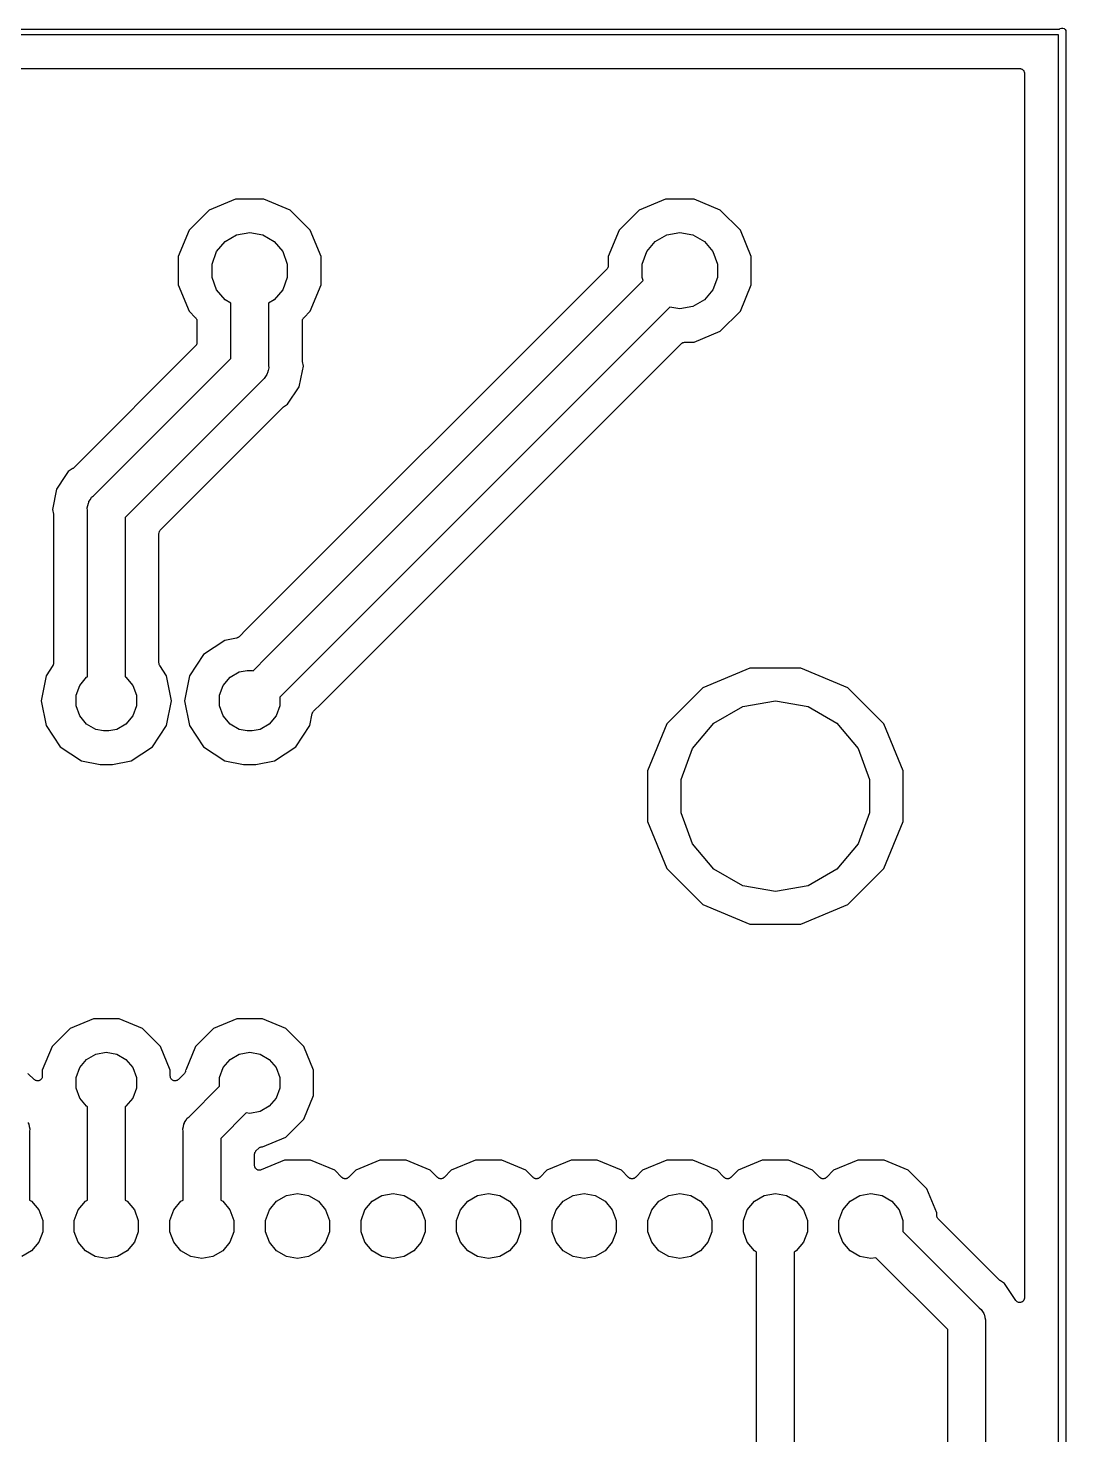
# Model space of a CAD drawing. Extents: x 110 to 212, y -130 to 15.
# Drawn here: x 184.61 to 212.19, y -21.91 to 15.49 of the extents above; entities that cross this region are included whole.
import ezdxf

# ---------------------------------------------------------------- set-up
doc = ezdxf.new("R2010")
doc.units = 0
doc.header["$MEASUREMENT"] = 0
doc.layers.add('BLACK', color=7, linetype='CONTINUOUS')

msp = doc.modelspace()

# ---------------------------------------------------------------- linework, layer by layer
at = {"layer": 'BLACK', "linetype": 'Continuous'}
for p, q in [((110.484, 15.464), (212.025, 15.464)), ((212.025, 15.464), (212.04, 15.477)), ((212.04, 15.477), (212.073, 15.489)), ((212.073, 15.489), (212.109, 15.489)), ((212.109, 15.489), (212.142, 15.477)), ((212.142, 15.477), (212.169, 15.455)), ((212.169, 15.455), (212.186, 15.424)), ((212.186, 15.424), (212.191, 15.398)), ((212.191, 15.398), (212.191, -57.01)), ((211.991, 15.314), (110.566, 15.314)), ((211.991, -56.926), (211.991, 15.314)), ((116.082, 14.414), (210.964, 14.414)), ((210.964, 14.414), (210.975, 14.413)), ((210.975, 14.413), (210.986, 14.413)), ((210.986, 14.413), (210.996, 14.409)), ((210.996, 14.409), (211.007, 14.407)), ((211.007, 14.407), (211.017, 14.401)), ((211.017, 14.401), (211.027, 14.397)), ((211.027, 14.397), (211.036, 14.39)), ((211.036, 14.39), (211.046, 14.385)), ((211.046, 14.385), (211.053, 14.376)), ((211.053, 14.376), (211.061, 14.369)), ((211.061, 14.369), (211.067, 14.359)), ((211.067, 14.359), (211.074, 14.351)), ((211.074, 14.351), (211.078, 14.341)), ((211.078, 14.341), (211.083, 14.331)), ((211.083, 14.331), (211.085, 14.32)), ((211.085, 14.32), (211.089, 14.31)), ((211.089, 14.31), (211.089, 14.298)), ((211.089, 14.298), (211.091, 14.287)), ((211.091, 14.287), (211.091, -18.267)), ((190.123, 10.939), (189.425, 10.65)), ((190.879, 10.939), (190.123, 10.939)), ((191.577, 10.65), (190.879, 10.939)), ((201.553, 10.939), (200.855, 10.65)), ((202.309, 10.939), (201.553, 10.939)), ((203.007, 10.65), (202.309, 10.939)), ((189.425, 10.65), (188.89, 10.116)), ((192.112, 10.116), (191.577, 10.65)), ((200.855, 10.65), (200.32, 10.116)), ((203.542, 10.116), (203.007, 10.65)), ((188.89, 10.116), (188.601, 9.417)), ((192.401, 9.417), (192.112, 10.116)), ((200.32, 10.116), (200.031, 9.417)), ((203.831, 9.417), (203.542, 10.116)), ((189.622, 9.547), (189.848, 9.817)), ((189.848, 9.817), (190.154, 9.994)), ((190.154, 9.994), (190.501, 10.055)), ((190.501, 10.055), (190.848, 9.994)), ((190.848, 9.994), (191.154, 9.817)), ((191.154, 9.817), (191.38, 9.547)), ((201.052, 9.547), (201.278, 9.817)), ((201.278, 9.817), (201.584, 9.994)), ((201.584, 9.994), (201.931, 10.055)), ((201.931, 10.055), (202.278, 9.994)), ((202.278, 9.994), (202.584, 9.817)), ((202.584, 9.817), (202.81, 9.547)), ((188.601, 9.417), (188.601, 8.662)), ((189.501, 9.216), (189.622, 9.547)), ((191.38, 9.547), (191.501, 9.216)), ((192.401, 8.662), (192.401, 9.417)), ((200.031, 9.417), (200.031, 9.172)), ((200.931, 9.216), (201.052, 9.547)), ((202.81, 9.547), (202.931, 9.216)), ((203.831, 8.662), (203.831, 9.417)), ((189.501, 8.863), (189.501, 9.216)), ((199.994, 9.082), (190.417, -0.494)), ((191.501, 9.216), (191.501, 8.863)), ((199.997, 9.087), (199.994, 9.082)), ((200.001, 9.09), (199.997, 9.087)), ((200.01, 9.105), (200.001, 9.09)), ((200.019, 9.118), (200.01, 9.105)), ((200.021, 9.124), (200.019, 9.118)), ((200.023, 9.129), (200.021, 9.124)), ((200.026, 9.145), (200.023, 9.129)), ((200.031, 9.161), (200.026, 9.145)), ((200.031, 9.172), (200.03, 9.166)), ((200.03, 9.166), (200.031, 9.161)), ((200.931, 8.863), (200.931, 9.216)), ((202.931, 9.216), (202.931, 8.863)), ((188.601, 8.662), (188.89, 7.963)), ((189.622, 8.532), (189.501, 8.863)), ((190.978, -1.206), (200.962, 8.778)), ((191.501, 8.863), (191.38, 8.532)), ((192.112, 7.963), (192.401, 8.662)), ((200.962, 8.778), (200.931, 8.863)), ((202.931, 8.863), (202.81, 8.532)), ((203.542, 7.963), (203.831, 8.662)), ((189.848, 8.262), (189.622, 8.532)), ((190.001, 8.173), (189.848, 8.262)), ((191.154, 8.262), (191.001, 8.173)), ((191.38, 8.532), (191.154, 8.262)), ((202.584, 8.262), (202.278, 8.085)), ((202.81, 8.532), (202.584, 8.262)), ((188.89, 7.963), (189.064, 7.79)), ((190.001, 6.707), (190.001, 8.173)), ((191.001, 8.173), (191.001, 6.521)), ((201.669, 8.07), (191.685, -1.913)), ((191.938, 7.79), (192.112, 7.963)), ((201.931, 8.024), (201.669, 8.07)), ((202.278, 8.085), (201.931, 8.024)), ((203.007, 7.429), (203.542, 7.963)), ((189.064, 7.79), (189.067, 7.785)), ((189.067, 7.785), (189.071, 7.781)), ((189.071, 7.781), (189.08, 7.767)), ((189.08, 7.767), (189.089, 7.754)), ((189.089, 7.754), (189.091, 7.748)), ((189.091, 7.748), (189.093, 7.743)), ((189.093, 7.743), (189.096, 7.727)), ((189.096, 7.727), (189.101, 7.711)), ((189.101, 7.711), (189.1, 7.705)), ((189.1, 7.705), (189.101, 7.7)), ((189.101, 7.7), (189.101, 7.132)), ((191.901, 7.711), (191.906, 7.727)), ((191.902, 7.705), (191.901, 7.711)), ((191.901, 7.7), (191.902, 7.705)), ((191.901, 6.65), (191.901, 7.7)), ((191.906, 7.727), (191.909, 7.743)), ((191.909, 7.743), (191.911, 7.748)), ((191.911, 7.748), (191.913, 7.754)), ((191.913, 7.754), (191.922, 7.767)), ((191.922, 7.767), (191.931, 7.781)), ((191.931, 7.781), (191.935, 7.785)), ((191.935, 7.785), (191.938, 7.79)), ((189.101, 7.121), (189.096, 7.105)), ((189.101, 7.132), (189.1, 7.126)), ((189.1, 7.126), (189.101, 7.121)), ((201.978, 7.105), (201.982, 7.11)), ((201.982, 7.11), (201.996, 7.118)), ((201.996, 7.118), (202.01, 7.128)), ((202.01, 7.128), (202.015, 7.129)), ((202.015, 7.129), (202.02, 7.132)), ((202.02, 7.132), (202.036, 7.135)), ((202.036, 7.135), (202.052, 7.139)), ((202.052, 7.139), (202.058, 7.138)), ((202.058, 7.138), (202.064, 7.139)), ((202.064, 7.139), (202.309, 7.139)), ((202.309, 7.139), (203.007, 7.429)), ((189.064, 7.042), (185.807, 3.786)), ((189.067, 7.047), (189.064, 7.042)), ((189.071, 7.05), (189.067, 7.047)), ((189.08, 7.065), (189.071, 7.05)), ((189.089, 7.078), (189.08, 7.065)), ((189.091, 7.084), (189.089, 7.078)), ((189.093, 7.089), (189.091, 7.084)), ((189.096, 7.105), (189.093, 7.089)), ((192.397, -2.474), (201.974, 7.102)), ((201.974, 7.102), (201.978, 7.105)), ((186.353, 3.058), (190.001, 6.707)), ((190.99, 6.391), (190.978, 6.326)), ((191.007, 6.455), (190.99, 6.391)), ((191.001, 6.521), (191.007, 6.455)), ((191.82, 5.953), (191.903, 6.374)), ((191.903, 6.638), (191.901, 6.65)), ((191.903, 6.625), (191.903, 6.638)), ((191.928, 6.499), (191.903, 6.625)), ((191.903, 6.374), (191.928, 6.499)), ((191.903, 6.374), (191.903, 6.374)), ((190.839, 6.13), (187.191, 2.482)), ((190.89, 6.173), (190.839, 6.13)), ((190.923, 6.231), (190.89, 6.173)), ((190.961, 6.285), (190.923, 6.231)), ((190.967, 6.306), (190.961, 6.285)), ((190.978, 6.326), (190.967, 6.306)), ((191.51, 5.49), (191.82, 5.953)), ((188.128, 2.147), (191.385, 5.403)), ((191.385, 5.403), (191.395, 5.41)), ((191.395, 5.41), (191.404, 5.419)), ((191.404, 5.419), (191.51, 5.49)), ((185.788, 3.77), (185.682, 3.699)), ((185.797, 3.779), (185.788, 3.77)), ((185.807, 3.786), (185.797, 3.779)), ((185.61, 3.592), (185.372, 3.236)), ((185.611, 3.592), (185.61, 3.592)), ((185.682, 3.699), (185.611, 3.592)), ((185.372, 3.236), (185.264, 2.689)), ((186.269, 2.958), (186.302, 3.016)), ((186.302, 3.016), (186.353, 3.058)), ((185.264, 2.689), (185.289, 2.564)), ((186.185, 2.734), (186.202, 2.798)), ((186.191, 2.668), (186.185, 2.734)), ((186.191, -1.755), (186.191, 2.668)), ((186.202, 2.798), (186.214, 2.863)), ((186.214, 2.863), (186.225, 2.882)), ((186.225, 2.882), (186.231, 2.904)), ((186.231, 2.904), (186.269, 2.958)), ((185.289, 2.564), (185.289, 2.551)), ((185.289, 2.551), (185.291, 2.539)), ((185.291, 2.539), (185.291, -1.387)), ((187.191, 2.482), (187.191, -1.755)), ((188.091, 2.068), (188.096, 2.084)), ((188.092, 2.062), (188.091, 2.068)), ((188.091, 2.057), (188.092, 2.062)), ((188.091, -1.387), (188.091, 2.057)), ((188.096, 2.084), (188.099, 2.1)), ((188.099, 2.1), (188.101, 2.105)), ((188.101, 2.105), (188.103, 2.111)), ((188.103, 2.111), (188.112, 2.124)), ((188.112, 2.124), (188.121, 2.139)), ((188.121, 2.139), (188.125, 2.142)), ((188.125, 2.142), (188.128, 2.147)), ((190.155, -0.726), (189.838, -0.789)), ((190.17, -0.72), (190.155, -0.726)), ((190.184, -0.717), (190.17, -0.72)), ((190.19, -0.713), (190.184, -0.717)), ((190.197, -0.71), (190.19, -0.713)), ((190.208, -0.7), (190.197, -0.71)), ((190.22, -0.691), (190.208, -0.7)), ((190.417, -0.494), (190.22, -0.691)), ((190.417, -0.494), (190.417, -0.494)), ((189.838, -0.789), (189.275, -1.165)), ((185.27, -1.458), (185.09, -1.727)), ((185.276, -1.444), (185.27, -1.458)), ((185.283, -1.431), (185.276, -1.444)), ((185.285, -1.424), (185.283, -1.431)), ((185.287, -1.418), (185.285, -1.424)), ((185.288, -1.402), (185.287, -1.418)), ((185.291, -1.387), (185.288, -1.402)), ((188.094, -1.402), (188.091, -1.387)), ((188.095, -1.418), (188.094, -1.402)), ((188.097, -1.424), (188.095, -1.418)), ((188.099, -1.431), (188.097, -1.424)), ((188.106, -1.444), (188.099, -1.431)), ((188.112, -1.458), (188.106, -1.444)), ((188.292, -1.727), (188.112, -1.458)), ((189.275, -1.165), (188.9, -1.727)), ((190.59, -1.594), (190.978, -1.206)), ((190.978, -1.206), (190.978, -1.206)), ((185.09, -1.727), (184.958, -2.391)), ((185.987, -1.984), (186.169, -1.768)), ((186.169, -1.768), (186.191, -1.755)), ((187.191, -1.755), (187.213, -1.768)), ((187.213, -1.768), (187.395, -1.984)), ((188.424, -2.391), (188.292, -1.727)), ((188.9, -1.727), (188.768, -2.391)), ((189.797, -1.984), (189.979, -1.768)), ((189.979, -1.768), (190.223, -1.627)), ((190.223, -1.627), (190.431, -1.591)), ((190.431, -1.591), (190.571, -1.591)), ((190.571, -1.591), (190.59, -1.594)), ((203.795, -1.531), (202.545, -2.048)), ((205.147, -1.531), (203.795, -1.531)), ((206.397, -2.048), (205.147, -1.531)), ((185.891, -2.249), (185.987, -1.984)), ((187.395, -1.984), (187.491, -2.249)), ((189.701, -2.249), (189.797, -1.984)), ((191.685, -1.913), (191.301, -2.298)), ((191.685, -1.913), (191.685, -1.913)), ((202.545, -2.048), (201.589, -3.005)), ((207.353, -3.005), (206.397, -2.048)), ((184.958, -2.391), (185.09, -3.054)), ((185.891, -2.532), (185.891, -2.249)), ((185.987, -2.797), (185.891, -2.532)), ((187.491, -2.532), (187.395, -2.797)), ((187.491, -2.249), (187.491, -2.532)), ((188.292, -3.054), (188.424, -2.391)), ((188.768, -2.391), (188.9, -3.054)), ((189.701, -2.532), (189.701, -2.249)), ((189.797, -2.797), (189.701, -2.532)), ((191.301, -2.532), (191.205, -2.797)), ((191.301, -2.298), (191.301, -2.532)), ((192.2, -2.671), (192.397, -2.474)), ((192.397, -2.474), (192.397, -2.474)), ((202.839, -2.986), (203.603, -2.545)), ((203.603, -2.545), (204.471, -2.392)), ((204.471, -2.392), (205.339, -2.545)), ((205.339, -2.545), (206.103, -2.986)), ((186.169, -3.013), (185.987, -2.797)), ((187.395, -2.797), (187.213, -3.013)), ((189.979, -3.013), (189.797, -2.797)), ((191.205, -2.797), (191.023, -3.013)), ((192.102, -3.054), (192.166, -2.736)), ((192.166, -2.736), (192.171, -2.722)), ((192.171, -2.722), (192.175, -2.707)), ((192.175, -2.707), (192.179, -2.702)), ((192.179, -2.702), (192.182, -2.695)), ((192.182, -2.695), (192.192, -2.684)), ((192.192, -2.684), (192.2, -2.671)), ((202.273, -3.661), (202.839, -2.986)), ((206.103, -2.986), (206.669, -3.661)), ((185.09, -3.054), (185.465, -3.616)), ((186.413, -3.154), (186.169, -3.013)), ((186.621, -3.191), (186.413, -3.154)), ((186.761, -3.191), (186.621, -3.191)), ((186.969, -3.154), (186.761, -3.191)), ((187.213, -3.013), (186.969, -3.154)), ((187.917, -3.616), (188.292, -3.054)), ((188.9, -3.054), (189.275, -3.616)), ((190.223, -3.154), (189.979, -3.013)), ((190.431, -3.191), (190.223, -3.154)), ((190.571, -3.191), (190.431, -3.191)), ((190.779, -3.154), (190.571, -3.191)), ((191.023, -3.013), (190.779, -3.154)), ((191.727, -3.616), (192.102, -3.054)), ((201.589, -3.005), (201.071, -4.254)), ((207.871, -4.254), (207.353, -3.005)), ((185.465, -3.616), (186.028, -3.992)), ((187.354, -3.992), (187.917, -3.616)), ((189.275, -3.616), (189.838, -3.992)), ((191.164, -3.992), (191.727, -3.616)), ((201.971, -4.49), (202.273, -3.661)), ((206.669, -3.661), (206.971, -4.49)), ((186.028, -3.992), (186.524, -4.091)), ((186.524, -4.091), (186.858, -4.091)), ((186.858, -4.091), (187.354, -3.992)), ((189.838, -3.992), (190.334, -4.091)), ((190.334, -4.091), (190.668, -4.091)), ((190.668, -4.091), (191.164, -3.992)), ((201.071, -4.254), (201.071, -5.607)), ((207.871, -5.607), (207.871, -4.254)), ((201.971, -5.371), (201.971, -4.49)), ((206.971, -4.49), (206.971, -5.371)), ((201.071, -5.607), (201.589, -6.856)), ((202.273, -6.2), (201.971, -5.371)), ((206.971, -5.371), (206.669, -6.2)), ((207.353, -6.856), (207.871, -5.607)), ((202.839, -6.875), (202.273, -6.2)), ((206.669, -6.2), (206.103, -6.875)), ((201.589, -6.856), (202.545, -7.813)), ((203.603, -7.316), (202.839, -6.875)), ((206.103, -6.875), (205.339, -7.316)), ((206.397, -7.813), (207.353, -6.856)), ((204.471, -7.469), (203.603, -7.316)), ((205.339, -7.316), (204.471, -7.469)), ((202.545, -7.813), (203.795, -8.331)), ((205.147, -8.331), (206.397, -7.813)), ((203.795, -8.331), (205.147, -8.331)), ((185.728, -11.109), (185.25, -11.588)), ((186.353, -10.851), (185.728, -11.109)), ((187.029, -10.851), (186.353, -10.851)), ((187.654, -11.109), (187.029, -10.851)), ((188.132, -11.588), (187.654, -11.109)), ((189.538, -11.109), (189.06, -11.588)), ((190.163, -10.851), (189.538, -11.109)), ((190.839, -10.851), (190.163, -10.851)), ((191.464, -11.109), (190.839, -10.851)), ((191.942, -11.588), (191.464, -11.109)), ((185.25, -11.588), (184.991, -12.212)), ((188.391, -12.212), (188.132, -11.588)), ((189.06, -11.588), (188.801, -12.212)), ((192.201, -12.212), (191.942, -11.588)), ((185.987, -12.144), (186.169, -11.928)), ((186.169, -11.928), (186.413, -11.787)), ((186.413, -11.787), (186.691, -11.738)), ((186.691, -11.738), (186.969, -11.787)), ((186.969, -11.787), (187.213, -11.928)), ((187.213, -11.928), (187.395, -12.144)), ((189.797, -12.144), (189.979, -11.928)), ((189.979, -11.928), (190.223, -11.787)), ((190.223, -11.787), (190.501, -11.738)), ((190.501, -11.738), (190.779, -11.787)), ((190.779, -11.787), (191.023, -11.928)), ((191.023, -11.928), (191.205, -12.144)), ((184.615, -12.303), (184.611, -12.3)), ((184.618, -12.308), (184.615, -12.303)), ((184.774, -12.464), (184.618, -12.308)), ((184.991, -12.212), (184.991, -12.374)), ((185.891, -12.409), (185.987, -12.144)), ((187.395, -12.144), (187.491, -12.409)), ((188.391, -12.374), (188.391, -12.212)), ((188.764, -12.308), (188.608, -12.464)), ((188.767, -12.303), (188.764, -12.308)), ((188.771, -12.3), (188.767, -12.303)), ((188.78, -12.285), (188.771, -12.3)), ((188.789, -12.272), (188.78, -12.285)), ((188.791, -12.266), (188.789, -12.272)), ((188.793, -12.261), (188.791, -12.266)), ((188.796, -12.245), (188.793, -12.261)), ((188.801, -12.229), (188.796, -12.245)), ((188.801, -12.218), (188.8, -12.224)), ((188.8, -12.224), (188.801, -12.229)), ((188.801, -12.212), (188.801, -12.218)), ((189.701, -12.409), (189.797, -12.144)), ((191.205, -12.144), (191.301, -12.409)), ((192.201, -12.889), (192.201, -12.212)), ((184.788, -12.473), (184.774, -12.464)), ((184.8, -12.484), (184.788, -12.473)), ((184.806, -12.486), (184.8, -12.484)), ((184.81, -12.489), (184.806, -12.486)), ((184.826, -12.493), (184.81, -12.489)), ((184.842, -12.499), (184.826, -12.493)), ((184.848, -12.499), (184.842, -12.499)), ((184.853, -12.501), (184.848, -12.499)), ((184.869, -12.499), (184.853, -12.501)), ((184.886, -12.499), (184.869, -12.499)), ((184.891, -12.497), (184.886, -12.499)), ((184.897, -12.497), (184.891, -12.497)), ((184.912, -12.49), (184.897, -12.497)), ((184.928, -12.484), (184.912, -12.49)), ((184.932, -12.48), (184.928, -12.484)), ((184.937, -12.478), (184.932, -12.48)), ((184.949, -12.466), (184.937, -12.478)), ((184.961, -12.456), (184.949, -12.466)), ((184.964, -12.451), (184.961, -12.456)), ((184.968, -12.447), (184.964, -12.451)), ((184.975, -12.432), (184.968, -12.447)), ((184.983, -12.417), (184.975, -12.432)), ((184.984, -12.412), (184.983, -12.417)), ((184.987, -12.407), (184.984, -12.412)), ((184.988, -12.39), (184.987, -12.407)), ((184.991, -12.374), (184.988, -12.39)), ((185.891, -12.692), (185.891, -12.409)), ((185.987, -12.957), (185.891, -12.692)), ((187.491, -12.692), (187.395, -12.957)), ((187.491, -12.409), (187.491, -12.692)), ((188.394, -12.39), (188.391, -12.374)), ((188.395, -12.407), (188.394, -12.39)), ((188.398, -12.412), (188.395, -12.407)), ((188.399, -12.417), (188.398, -12.412)), ((188.407, -12.432), (188.399, -12.417)), ((188.414, -12.447), (188.407, -12.432)), ((188.418, -12.451), (188.414, -12.447)), ((188.421, -12.456), (188.418, -12.451)), ((188.433, -12.466), (188.421, -12.456)), ((188.445, -12.478), (188.433, -12.466)), ((188.45, -12.48), (188.445, -12.478)), ((188.454, -12.484), (188.45, -12.48)), ((188.47, -12.49), (188.454, -12.484)), ((188.485, -12.497), (188.47, -12.49)), ((188.491, -12.497), (188.485, -12.497)), ((188.496, -12.499), (188.491, -12.497)), ((188.513, -12.499), (188.496, -12.499)), ((188.529, -12.501), (188.513, -12.499)), ((188.534, -12.499), (188.529, -12.501)), ((188.54, -12.499), (188.534, -12.499)), ((188.556, -12.493), (188.54, -12.499)), ((188.572, -12.489), (188.556, -12.493)), ((188.576, -12.486), (188.572, -12.489)), ((188.582, -12.484), (188.576, -12.486)), ((188.594, -12.473), (188.582, -12.484)), ((188.608, -12.464), (188.594, -12.473)), ((188.893, -13.452), (189.701, -12.643)), ((189.701, -12.643), (189.701, -12.409)), ((191.301, -12.692), (191.205, -12.957)), ((191.301, -12.409), (191.301, -12.692)), ((186.169, -13.173), (185.987, -12.957)), ((187.395, -12.957), (187.213, -13.173)), ((191.205, -12.957), (191.023, -13.173)), ((191.942, -13.514), (192.201, -12.889)), ((186.191, -13.186), (186.169, -13.173)), ((186.191, -15.668), (186.191, -13.186)), ((187.213, -13.173), (187.191, -13.186)), ((187.191, -13.186), (187.191, -15.668)), ((188.842, -13.494), (188.893, -13.452)), ((190.412, -13.347), (189.731, -14.028)), ((190.501, -13.363), (190.412, -13.347)), ((190.779, -13.314), (190.501, -13.363)), ((191.023, -13.173), (190.779, -13.314)), ((184.611, -13.606), (184.617, -13.628)), ((184.617, -13.628), (184.628, -13.647)), ((184.628, -13.647), (184.64, -13.712)), ((184.64, -13.712), (184.657, -13.776)), ((184.657, -13.776), (184.651, -13.842)), ((188.725, -13.776), (188.742, -13.712)), ((188.731, -13.842), (188.725, -13.776)), ((188.742, -13.712), (188.754, -13.647)), ((188.754, -13.647), (188.765, -13.628)), ((188.765, -13.628), (188.771, -13.606)), ((188.771, -13.606), (188.809, -13.552)), ((188.809, -13.552), (188.842, -13.494)), ((191.464, -13.992), (191.942, -13.514)), ((184.651, -13.842), (184.651, -15.668)), ((188.731, -15.668), (188.731, -13.842)), ((189.731, -14.028), (189.731, -15.668)), ((190.839, -14.251), (191.464, -13.992)), ((190.631, -14.442), (190.636, -14.426)), ((190.632, -14.448), (190.631, -14.442)), ((190.631, -14.453), (190.632, -14.448)), ((190.631, -14.748), (190.631, -14.453)), ((190.636, -14.426), (190.639, -14.41)), ((190.639, -14.41), (190.641, -14.405)), ((190.641, -14.405), (190.643, -14.399)), ((190.643, -14.399), (190.652, -14.386)), ((190.652, -14.386), (190.661, -14.371)), ((190.661, -14.371), (190.665, -14.368)), ((190.665, -14.368), (190.668, -14.363)), ((190.668, -14.363), (190.744, -14.288)), ((190.744, -14.288), (190.748, -14.285)), ((190.748, -14.285), (190.752, -14.28)), ((190.752, -14.28), (190.766, -14.272)), ((190.766, -14.272), (190.78, -14.262)), ((190.78, -14.262), (190.785, -14.261)), ((190.785, -14.261), (190.79, -14.258)), ((190.79, -14.258), (190.806, -14.255)), ((190.806, -14.255), (190.822, -14.251)), ((190.822, -14.251), (190.828, -14.252)), ((190.828, -14.252), (190.834, -14.251)), ((190.834, -14.251), (190.839, -14.251)), ((190.633, -14.762), (190.631, -14.748)), ((190.634, -14.776), (190.633, -14.762)), ((190.637, -14.784), (190.634, -14.776)), ((190.639, -14.792), (190.637, -14.784)), ((190.646, -14.804), (190.639, -14.792)), ((190.651, -14.817), (190.646, -14.804)), ((190.657, -14.823), (190.651, -14.817)), ((190.661, -14.83), (190.657, -14.823)), ((190.671, -14.839), (190.661, -14.83)), ((190.681, -14.849), (190.671, -14.839)), ((190.688, -14.853), (190.681, -14.849)), ((190.695, -14.858), (190.688, -14.853)), ((190.708, -14.863), (190.695, -14.858)), ((190.72, -14.87), (190.708, -14.863)), ((190.728, -14.871), (190.72, -14.87)), ((190.736, -14.874), (190.728, -14.871)), ((190.75, -14.874), (190.736, -14.874)), ((190.764, -14.875), (190.75, -14.874)), ((190.772, -14.874), (190.764, -14.875)), ((190.78, -14.874), (190.772, -14.874)), ((190.793, -14.869), (190.78, -14.874)), ((190.807, -14.866), (190.793, -14.869)), ((191.423, -14.611), (190.807, -14.866)), ((192.119, -14.611), (191.423, -14.611)), ((192.762, -14.877), (192.119, -14.611)), ((192.951, -15.066), (192.762, -14.877)), ((193.32, -14.877), (193.131, -15.066)), ((193.963, -14.611), (193.32, -14.877)), ((194.659, -14.611), (193.963, -14.611)), ((195.302, -14.877), (194.659, -14.611)), ((195.491, -15.066), (195.302, -14.877)), ((195.86, -14.877), (195.671, -15.066)), ((196.503, -14.611), (195.86, -14.877)), ((197.199, -14.611), (196.503, -14.611)), ((197.842, -14.877), (197.199, -14.611)), ((198.031, -15.066), (197.842, -14.877)), ((198.4, -14.877), (198.211, -15.066)), ((199.043, -14.611), (198.4, -14.877)), ((199.739, -14.611), (199.043, -14.611)), ((200.382, -14.877), (199.739, -14.611)), ((200.571, -15.066), (200.382, -14.877)), ((200.94, -14.877), (200.751, -15.066)), ((201.583, -14.611), (200.94, -14.877)), ((202.279, -14.611), (201.583, -14.611)), ((202.922, -14.877), (202.279, -14.611)), ((203.111, -15.066), (202.922, -14.877)), ((203.48, -14.877), (203.291, -15.066)), ((204.123, -14.611), (203.48, -14.877)), ((204.819, -14.611), (204.123, -14.611)), ((205.462, -14.877), (204.819, -14.611)), ((205.651, -15.066), (205.462, -14.877)), ((206.02, -14.877), (205.831, -15.066)), ((206.663, -14.611), (206.02, -14.877)), ((207.359, -14.611), (206.663, -14.611)), ((208.002, -14.877), (207.359, -14.611)), ((208.495, -15.369), (208.002, -14.877)), ((192.96, -15.072), (192.951, -15.066)), ((192.968, -15.08), (192.96, -15.072)), ((192.978, -15.085), (192.968, -15.08)), ((192.987, -15.091), (192.978, -15.085)), ((192.998, -15.094), (192.987, -15.091)), ((193.008, -15.099), (192.998, -15.094)), ((193.019, -15.1), (193.008, -15.099)), ((193.03, -15.103), (193.019, -15.1)), ((193.041, -15.102), (193.03, -15.103)), ((193.052, -15.103), (193.041, -15.102)), ((193.063, -15.1), (193.052, -15.103)), ((193.074, -15.099), (193.063, -15.1)), ((193.084, -15.094), (193.074, -15.099)), ((193.095, -15.091), (193.084, -15.094)), ((193.104, -15.085), (193.095, -15.091)), ((193.114, -15.08), (193.104, -15.085)), ((193.122, -15.072), (193.114, -15.08)), ((193.131, -15.066), (193.122, -15.072)), ((195.5, -15.072), (195.491, -15.066)), ((195.508, -15.08), (195.5, -15.072)), ((195.518, -15.085), (195.508, -15.08)), ((195.527, -15.091), (195.518, -15.085)), ((195.538, -15.094), (195.527, -15.091)), ((195.548, -15.099), (195.538, -15.094)), ((195.559, -15.1), (195.548, -15.099)), ((195.57, -15.103), (195.559, -15.1)), ((195.581, -15.102), (195.57, -15.103)), ((195.592, -15.103), (195.581, -15.102)), ((195.603, -15.1), (195.592, -15.103)), ((195.614, -15.099), (195.603, -15.1)), ((195.624, -15.094), (195.614, -15.099)), ((195.635, -15.091), (195.624, -15.094)), ((195.644, -15.085), (195.635, -15.091)), ((195.654, -15.08), (195.644, -15.085)), ((195.662, -15.072), (195.654, -15.08)), ((195.671, -15.066), (195.662, -15.072)), ((198.04, -15.072), (198.031, -15.066)), ((198.048, -15.08), (198.04, -15.072)), ((198.058, -15.085), (198.048, -15.08)), ((198.067, -15.091), (198.058, -15.085)), ((198.078, -15.094), (198.067, -15.091)), ((198.088, -15.099), (198.078, -15.094)), ((198.099, -15.1), (198.088, -15.099)), ((198.11, -15.103), (198.099, -15.1)), ((198.121, -15.102), (198.11, -15.103)), ((198.132, -15.103), (198.121, -15.102)), ((198.143, -15.1), (198.132, -15.103)), ((198.154, -15.099), (198.143, -15.1)), ((198.164, -15.094), (198.154, -15.099)), ((198.175, -15.091), (198.164, -15.094)), ((198.184, -15.085), (198.175, -15.091)), ((198.194, -15.08), (198.184, -15.085)), ((198.202, -15.072), (198.194, -15.08)), ((198.211, -15.066), (198.202, -15.072)), ((200.58, -15.072), (200.571, -15.066)), ((200.588, -15.08), (200.58, -15.072)), ((200.598, -15.085), (200.588, -15.08)), ((200.607, -15.091), (200.598, -15.085)), ((200.618, -15.094), (200.607, -15.091)), ((200.628, -15.099), (200.618, -15.094)), ((200.639, -15.1), (200.628, -15.099)), ((200.65, -15.103), (200.639, -15.1)), ((200.661, -15.102), (200.65, -15.103)), ((200.672, -15.103), (200.661, -15.102)), ((200.683, -15.1), (200.672, -15.103)), ((200.694, -15.099), (200.683, -15.1)), ((200.704, -15.094), (200.694, -15.099)), ((200.715, -15.091), (200.704, -15.094)), ((200.724, -15.085), (200.715, -15.091)), ((200.734, -15.08), (200.724, -15.085)), ((200.742, -15.072), (200.734, -15.08)), ((200.751, -15.066), (200.742, -15.072)), ((203.12, -15.072), (203.111, -15.066)), ((203.128, -15.08), (203.12, -15.072)), ((203.138, -15.085), (203.128, -15.08)), ((203.147, -15.091), (203.138, -15.085)), ((203.158, -15.094), (203.147, -15.091)), ((203.168, -15.099), (203.158, -15.094)), ((203.179, -15.1), (203.168, -15.099)), ((203.19, -15.103), (203.179, -15.1)), ((203.201, -15.102), (203.19, -15.103)), ((203.212, -15.103), (203.201, -15.102)), ((203.223, -15.1), (203.212, -15.103)), ((203.234, -15.099), (203.223, -15.1)), ((203.244, -15.094), (203.234, -15.099)), ((203.255, -15.091), (203.244, -15.094)), ((203.264, -15.085), (203.255, -15.091)), ((203.274, -15.08), (203.264, -15.085)), ((203.282, -15.072), (203.274, -15.08)), ((203.291, -15.066), (203.282, -15.072)), ((205.66, -15.072), (205.651, -15.066)), ((205.668, -15.08), (205.66, -15.072)), ((205.678, -15.085), (205.668, -15.08)), ((205.687, -15.091), (205.678, -15.085)), ((205.698, -15.094), (205.687, -15.091)), ((205.708, -15.099), (205.698, -15.094)), ((205.719, -15.1), (205.708, -15.099)), ((205.73, -15.103), (205.719, -15.1)), ((205.741, -15.102), (205.73, -15.103)), ((205.752, -15.103), (205.741, -15.102)), ((205.763, -15.1), (205.752, -15.103)), ((205.774, -15.099), (205.763, -15.1)), ((205.784, -15.094), (205.774, -15.099)), ((205.795, -15.091), (205.784, -15.094)), ((205.804, -15.085), (205.795, -15.091)), ((205.814, -15.08), (205.804, -15.085)), ((205.822, -15.072), (205.814, -15.08)), ((205.831, -15.066), (205.822, -15.072)), ((184.651, -15.668), (184.706, -15.699)), ((184.706, -15.699), (184.898, -15.929)), ((185.944, -15.929), (186.136, -15.699)), ((186.136, -15.699), (186.191, -15.668)), ((187.191, -15.668), (187.246, -15.699)), ((187.246, -15.699), (187.438, -15.929)), ((188.484, -15.929), (188.676, -15.699)), ((188.676, -15.699), (188.731, -15.668)), ((189.731, -15.668), (189.786, -15.699)), ((189.786, -15.699), (189.978, -15.929)), ((191.024, -15.929), (191.216, -15.699)), ((191.216, -15.699), (191.476, -15.549)), ((191.476, -15.549), (191.771, -15.497)), ((191.771, -15.497), (192.066, -15.549)), ((192.066, -15.549), (192.326, -15.699)), ((192.326, -15.699), (192.518, -15.929)), ((193.564, -15.929), (193.756, -15.699)), ((193.756, -15.699), (194.016, -15.549)), ((194.016, -15.549), (194.311, -15.497)), ((194.311, -15.497), (194.606, -15.549)), ((194.606, -15.549), (194.866, -15.699)), ((194.866, -15.699), (195.058, -15.929)), ((196.104, -15.929), (196.296, -15.699)), ((196.296, -15.699), (196.556, -15.549)), ((196.556, -15.549), (196.851, -15.497)), ((196.851, -15.497), (197.146, -15.549)), ((197.146, -15.549), (197.406, -15.699)), ((197.406, -15.699), (197.598, -15.929)), ((198.644, -15.929), (198.836, -15.699)), ((198.836, -15.699), (199.096, -15.549)), ((199.096, -15.549), (199.391, -15.497)), ((199.391, -15.497), (199.686, -15.549)), ((199.686, -15.549), (199.946, -15.699)), ((199.946, -15.699), (200.138, -15.929)), ((201.184, -15.929), (201.376, -15.699)), ((201.376, -15.699), (201.636, -15.549)), ((201.636, -15.549), (201.931, -15.497)), ((201.931, -15.497), (202.226, -15.549)), ((202.226, -15.549), (202.486, -15.699)), ((202.486, -15.699), (202.678, -15.929)), ((203.724, -15.929), (203.916, -15.699)), ((203.916, -15.699), (204.176, -15.549)), ((204.176, -15.549), (204.471, -15.497)), ((204.471, -15.497), (204.766, -15.549)), ((204.766, -15.549), (205.026, -15.699)), ((205.026, -15.699), (205.218, -15.929)), ((206.264, -15.929), (206.456, -15.699)), ((206.456, -15.699), (206.716, -15.549)), ((206.716, -15.549), (207.011, -15.497)), ((207.011, -15.497), (207.306, -15.549)), ((207.306, -15.549), (207.566, -15.699)), ((207.566, -15.699), (207.758, -15.929)), ((208.761, -16.012), (208.495, -15.369)), ((184.898, -15.929), (185.001, -16.211)), ((185.841, -16.211), (185.944, -15.929)), ((187.438, -15.929), (187.541, -16.211)), ((188.381, -16.211), (188.484, -15.929)), ((189.978, -15.929), (190.081, -16.211)), ((190.921, -16.211), (191.024, -15.929)), ((192.518, -15.929), (192.621, -16.211)), ((193.461, -16.211), (193.564, -15.929)), ((195.058, -15.929), (195.161, -16.211)), ((196.001, -16.211), (196.104, -15.929)), ((197.598, -15.929), (197.701, -16.211)), ((198.541, -16.211), (198.644, -15.929)), ((200.138, -15.929), (200.241, -16.211)), ((201.081, -16.211), (201.184, -15.929)), ((202.678, -15.929), (202.781, -16.211)), ((203.621, -16.211), (203.724, -15.929)), ((205.218, -15.929), (205.321, -16.211)), ((206.161, -16.211), (206.264, -15.929)), ((207.758, -15.929), (207.861, -16.211)), ((208.761, -16.078), (208.761, -16.012)), ((208.762, -16.084), (208.761, -16.078)), ((185.001, -16.211), (185.001, -16.51)), ((185.841, -16.51), (185.841, -16.211)), ((187.541, -16.211), (187.541, -16.51)), ((188.381, -16.51), (188.381, -16.211)), ((190.081, -16.211), (190.081, -16.51)), ((190.921, -16.51), (190.921, -16.211)), ((192.621, -16.211), (192.621, -16.51)), ((193.461, -16.51), (193.461, -16.211)), ((195.161, -16.211), (195.161, -16.51)), ((196.001, -16.51), (196.001, -16.211)), ((197.701, -16.211), (197.701, -16.51)), ((198.541, -16.51), (198.541, -16.211)), ((200.241, -16.211), (200.241, -16.51)), ((201.081, -16.51), (201.081, -16.211)), ((202.781, -16.211), (202.781, -16.51)), ((203.621, -16.51), (203.621, -16.211)), ((205.321, -16.211), (205.321, -16.51)), ((206.161, -16.51), (206.161, -16.211)), ((207.861, -16.211), (207.861, -16.503)), ((208.761, -16.089), (208.762, -16.084)), ((208.766, -16.105), (208.761, -16.089)), ((208.769, -16.121), (208.766, -16.105)), ((208.771, -16.126), (208.769, -16.121)), ((208.773, -16.132), (208.771, -16.126)), ((208.782, -16.145), (208.773, -16.132)), ((208.791, -16.16), (208.782, -16.145)), ((208.795, -16.163), (208.791, -16.16)), ((208.798, -16.168), (208.795, -16.163)), ((210.435, -17.804), (208.798, -16.168)), ((184.898, -16.792), (184.706, -17.022)), ((185.001, -16.51), (184.898, -16.792)), ((185.944, -16.792), (185.841, -16.51)), ((186.136, -17.022), (185.944, -16.792)), ((187.438, -16.792), (187.246, -17.022)), ((187.541, -16.51), (187.438, -16.792)), ((188.484, -16.792), (188.381, -16.51)), ((188.676, -17.022), (188.484, -16.792)), ((189.978, -16.792), (189.786, -17.022)), ((190.081, -16.51), (189.978, -16.792)), ((191.024, -16.792), (190.921, -16.51)), ((191.216, -17.022), (191.024, -16.792)), ((192.518, -16.792), (192.326, -17.022)), ((192.621, -16.51), (192.518, -16.792)), ((193.564, -16.792), (193.461, -16.51)), ((193.756, -17.022), (193.564, -16.792)), ((195.058, -16.792), (194.866, -17.022)), ((195.161, -16.51), (195.058, -16.792)), ((196.104, -16.792), (196.001, -16.51)), ((196.296, -17.022), (196.104, -16.792)), ((197.598, -16.792), (197.406, -17.022)), ((197.701, -16.51), (197.598, -16.792)), ((198.644, -16.792), (198.541, -16.51)), ((198.836, -17.022), (198.644, -16.792)), ((200.138, -16.792), (199.946, -17.022)), ((200.241, -16.51), (200.138, -16.792)), ((201.184, -16.792), (201.081, -16.51)), ((201.376, -17.022), (201.184, -16.792)), ((202.678, -16.792), (202.486, -17.022)), ((202.781, -16.51), (202.678, -16.792)), ((203.724, -16.792), (203.621, -16.51)), ((203.916, -17.022), (203.724, -16.792)), ((205.218, -16.792), (205.026, -17.022)), ((205.321, -16.51), (205.218, -16.792)), ((206.264, -16.792), (206.161, -16.51)), ((206.456, -17.022), (206.264, -16.792)), ((207.861, -16.503), (209.889, -18.532)), ((184.706, -17.022), (184.446, -17.172)), ((186.396, -17.172), (186.136, -17.022)), ((186.691, -17.224), (186.396, -17.172)), ((186.986, -17.172), (186.691, -17.224)), ((187.246, -17.022), (186.986, -17.172)), ((188.936, -17.172), (188.676, -17.022)), ((189.231, -17.224), (188.936, -17.172)), ((189.526, -17.172), (189.231, -17.224)), ((189.786, -17.022), (189.526, -17.172)), ((191.476, -17.172), (191.216, -17.022)), ((191.771, -17.224), (191.476, -17.172)), ((192.066, -17.172), (191.771, -17.224)), ((192.326, -17.022), (192.066, -17.172)), ((194.016, -17.172), (193.756, -17.022)), ((194.311, -17.224), (194.016, -17.172)), ((194.606, -17.172), (194.311, -17.224)), ((194.866, -17.022), (194.606, -17.172)), ((196.556, -17.172), (196.296, -17.022)), ((196.851, -17.224), (196.556, -17.172)), ((197.146, -17.172), (196.851, -17.224)), ((197.406, -17.022), (197.146, -17.172)), ((199.096, -17.172), (198.836, -17.022)), ((199.391, -17.224), (199.096, -17.172)), ((199.686, -17.172), (199.391, -17.224)), ((199.946, -17.022), (199.686, -17.172)), ((201.636, -17.172), (201.376, -17.022)), ((201.931, -17.224), (201.636, -17.172)), ((202.226, -17.172), (201.931, -17.224)), ((202.486, -17.022), (202.226, -17.172)), ((203.971, -17.053), (203.916, -17.022)), ((203.971, -26.948), (203.971, -17.053)), ((205.026, -17.022), (204.971, -17.053)), ((204.971, -17.053), (204.971, -27.134)), ((206.716, -17.172), (206.456, -17.022)), ((207.011, -17.224), (206.716, -17.172)), ((207.144, -17.2), (207.011, -17.224)), ((209.051, -19.108), (207.144, -17.2)), ((210.445, -17.811), (210.435, -17.804)), ((210.454, -17.82), (210.445, -17.811)), ((210.56, -17.891), (210.454, -17.82)), ((210.858, -18.337), (210.56, -17.891)), ((211.078, -18.323), (211.069, -18.335)), ((211.08, -18.316), (211.078, -18.323)), ((211.083, -18.31), (211.08, -18.316)), ((211.086, -18.295), (211.083, -18.31)), ((211.09, -18.281), (211.086, -18.295)), ((211.091, -18.267), (211.09, -18.274)), ((211.09, -18.274), (211.09, -18.281)), ((209.889, -18.532), (209.94, -18.574)), ((209.94, -18.574), (209.973, -18.632)), ((209.973, -18.632), (210.011, -18.686)), ((210.011, -18.686), (210.017, -18.708)), ((210.863, -18.342), (210.858, -18.337)), ((210.867, -18.348), (210.863, -18.342)), ((210.878, -18.358), (210.867, -18.348)), ((210.889, -18.369), (210.878, -18.358)), ((210.895, -18.372), (210.889, -18.369)), ((210.9, -18.377), (210.895, -18.372)), ((210.915, -18.382), (210.9, -18.377)), ((210.928, -18.389), (210.915, -18.382)), ((210.935, -18.389), (210.928, -18.389)), ((210.942, -18.392), (210.935, -18.389)), ((210.957, -18.392), (210.942, -18.392)), ((210.972, -18.393), (210.957, -18.392)), ((210.979, -18.392), (210.972, -18.393)), ((210.986, -18.392), (210.979, -18.392)), ((211, -18.387), (210.986, -18.392)), ((211.015, -18.383), (211, -18.387)), ((211.021, -18.379), (211.015, -18.383)), ((211.027, -18.377), (211.021, -18.379)), ((211.039, -18.367), (211.027, -18.377)), ((211.052, -18.358), (211.039, -18.367)), ((211.056, -18.353), (211.052, -18.358)), ((211.061, -18.348), (211.056, -18.353)), ((211.069, -18.335), (211.061, -18.348)), ((210.017, -18.708), (210.028, -18.727)), ((210.028, -18.727), (210.04, -18.792)), ((210.04, -18.792), (210.057, -18.856)), ((210.057, -18.856), (210.051, -18.922)), ((210.051, -18.922), (210.051, -23.345)), ((209.051, -23.345), (209.051, -19.108))]:
    msp.add_line(p, q, dxfattribs=at)

doc.saveas('drawing.dxf')
